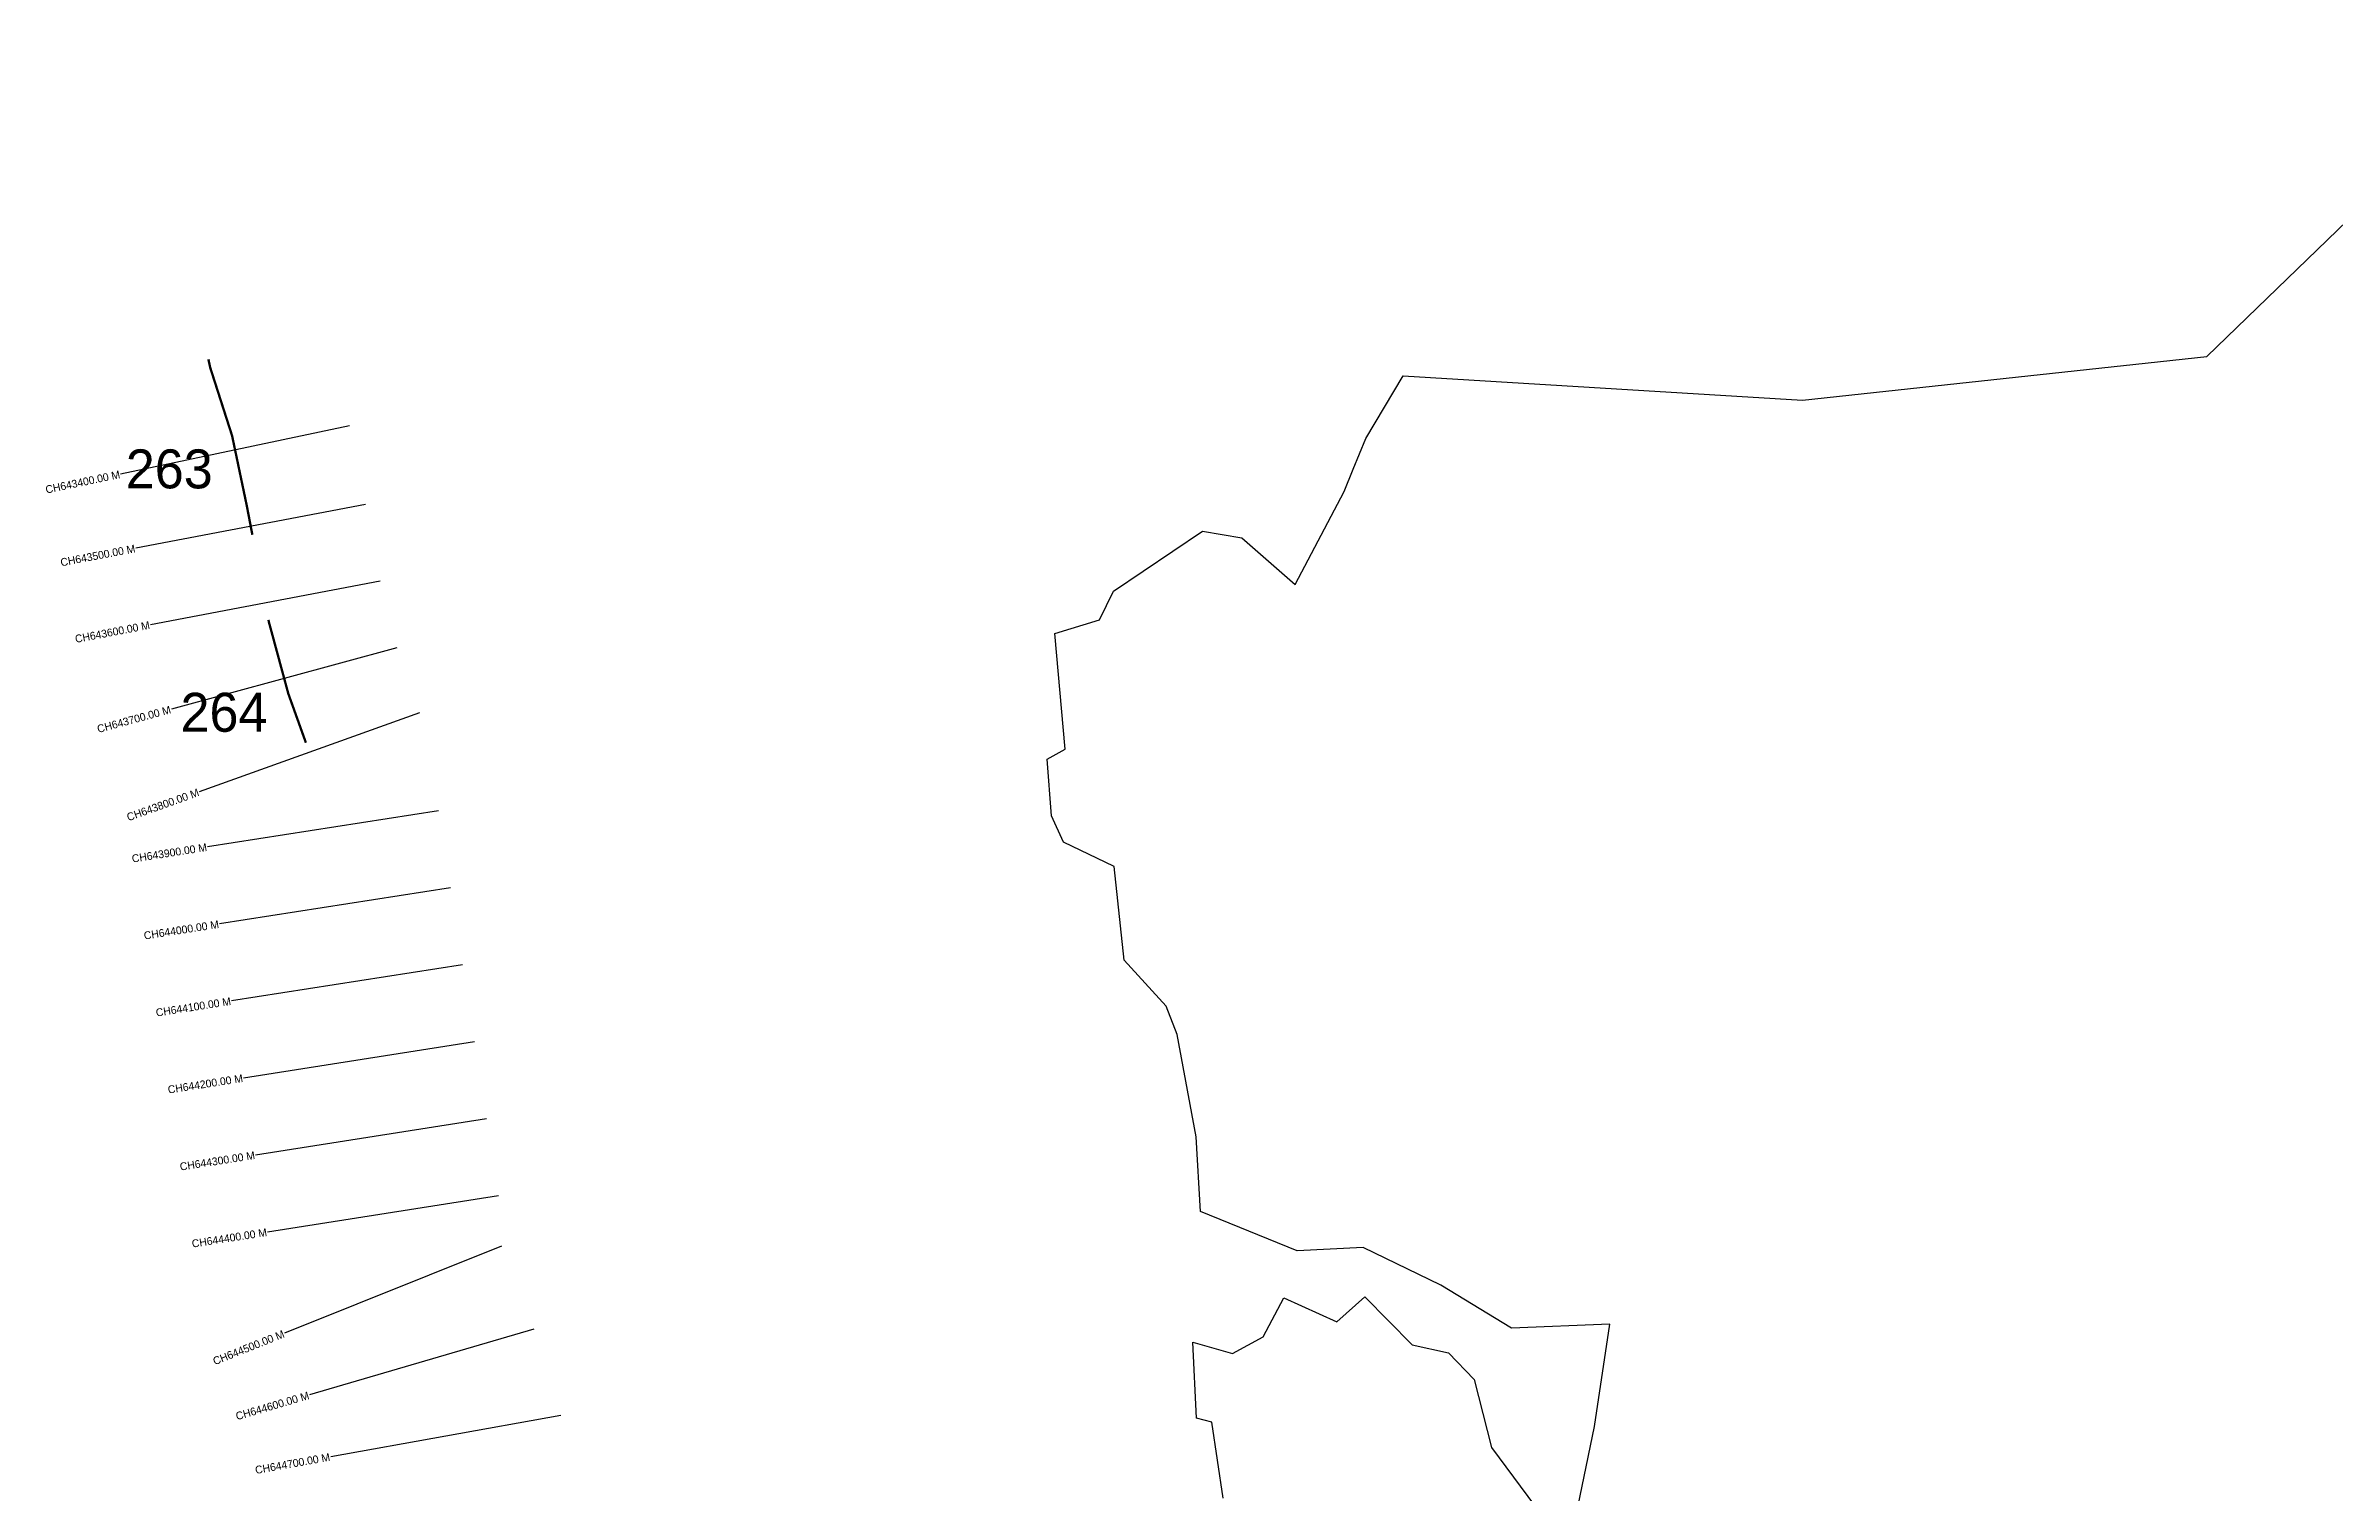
# Model space of a CAD drawing. Header units: metres. Extents: x 329823 to 335767, y 1797829 to 1802221.
# Drawn here: x 329823 to 332760, y 1799522 to 1801378 of the extents above; entities that cross this region are included whole.
import ezdxf
from ezdxf.enums import TextEntityAlignment as Align

# ---------------------------------------------------------------- set-up
doc = ezdxf.new("R2010")
doc.units = ezdxf.units.M
for name, color, linetype in [('ARTIFICIALLY PROTECTED', 4, 'Continuous'), ('CS', 134, 'Continuous'), ('CSMark', 6, 'Continuous')]:
    doc.layers.add(name, color=color, linetype=linetype)

msp = doc.modelspace()

# ---------------------------------------------------------------- linework, layer by layer
at = {"color": 6}
for points in [[(331565.2, 1800954.3), (332077.5, 1800922.7), (332596.2, 1800979.1), (333008.9, 1801377.5)], [(331781.4, 1799465.5), (331810.8, 1799606.3), (331830.4, 1799737.3), (331704.1, 1799732.1), (331613.3, 1799787.3), (331513.9, 1799835.9), (331428.9, 1799831.3), (331305, 1799881.8), (331299.6, 1799977.9), (331275.3, 1800108.9), (331261.2, 1800145.2), (331207, 1800204.5), (331194.2, 1800324.5), (331129.1, 1800355.8), (331114, 1800389.5), (331108.5, 1800462.3), (331131.5, 1800475), (331118, 1800623.3), (331175.5, 1800641), (331193.6, 1800677.7), (331307.6, 1800755), (331358.2, 1800746.3), (331426.7, 1800686.4), (331489.4, 1800805.9), (331501.1, 1800834.5), (331517.2, 1800873.6), (331565.2, 1800954.3)], [(331334, 1799514.2), (331319.4, 1799611.6), (331299.9, 1799616.9), (331295.1, 1799714.4), (331346.3, 1799699.8), (331385.4, 1799721.3), (331411.9, 1799771.2), (331480, 1799740.3), (331516.1, 1799772.5), (331576.6, 1799710.7), (331623.4, 1799700.5), (331656.2, 1799666.3), (331678.6, 1799579.1), (331743.3, 1799491.7)]]:
    msp.add_lwpolyline(points, dxfattribs=at)
at = {"layer": 'ARTIFICIALLY PROTECTED', "const_width": 3, "flags": 128}
for points in [[(330032, 1800975.3), (330034.3, 1800964.7), (330062.4, 1800877.2), (330081.3, 1800787.2), (330088.4, 1800750.1)], [(330109.1, 1800641), (330109.8, 1800637.5), (330134.6, 1800546.1), (330157.1, 1800483.4)]]:
    msp.add_lwpolyline(points, dxfattribs=at)
at = {"layer": 'CS'}
for p, q in [((330213, 1800889.8), (329919.4, 1800828.1)), ((330233.6, 1800789), (329938.9, 1800732.9)), ((330252.3, 1800690.8), (329957.6, 1800634.7)), ((330274, 1800605.1), (329984.5, 1800526.5)), ((330302.7, 1800521.8), (330020.3, 1800420.5)), ((330327.4, 1800395.9), (330031, 1800349.7)), ((330342.8, 1800297.1), (330046.4, 1800250.9)), ((330358.2, 1800198.3), (330061.8, 1800152.1)), ((330373.6, 1800099.5), (330077.2, 1800053.2)), ((330389, 1800000.7), (330092.6, 1799954.4)), ((330404.4, 1799901.9), (330108, 1799855.6)), ((330408.2, 1799837.4), (330129.7, 1799725.9)), ((330449.7, 1799731), (330161.8, 1799646.6)), ((330484.2, 1799620.1), (330188.9, 1799567.3))]:
    msp.add_line(p, q, dxfattribs=at)

# ---------------------------------------------------------------- texts
at = {"char_height": 50, "attachment_point": 1}
for s, insert in [('263', (329926, 1800859.7)), ('264', (329996.2, 1800547.4))]:
    msp.add_mtext_dynamic_manual_height_columns(s, width=84.374, gutter_width=1, heights=[74.2], dxfattribs=dict(at, insert=insert))
at = {"layer": 'CSMark'}
for s, rotation, p in [('CH643400.00 M', 11.875, (329918.4, 1800827.9)), ('CH643500.00 M', 10.7746, (329937.9, 1800732.7)), ('CH643600.00 M', 10.7746, (329956.6, 1800634.5)), ('CH643700.00 M', 15.1966, (329983.5, 1800526.2)), ('CH643800.00 M', 19.7402, (330019.4, 1800420.2)), ('CH643900.00 M', 8.8635, (330030, 1800349.5)), ('CH644000.00 M', 8.8635, (330045.4, 1800250.7)), ('CH644100.00 M', 8.8635, (330060.8, 1800151.9)), ('CH644200.00 M', 8.8635, (330076.2, 1800053.1)), ('CH644300.00 M', 8.8635, (330091.6, 1799954.3)), ('CH644400.00 M', 8.8635, (330107, 1799855.5)), ('CH644500.00 M', 21.8124, (330128.8, 1799725.5)), ('CH644600.00 M', 16.3346, (330160.8, 1799646.3)), ('CH644700.00 M', 10.1391, (330187.9, 1799567.2))]:
    msp.add_text(s, height=10, rotation=rotation, dxfattribs=at).set_placement(p, align=Align.MIDDLE_RIGHT)

doc.saveas('drawing.dxf')
